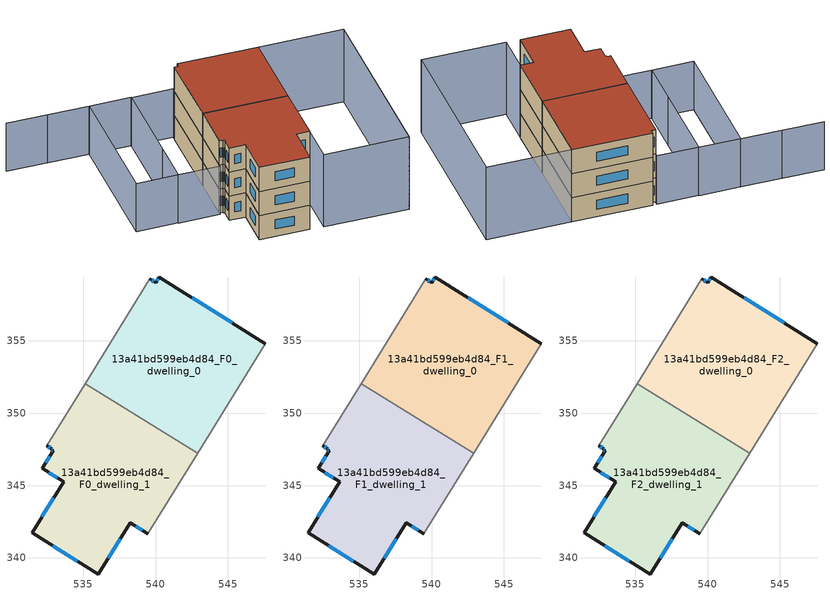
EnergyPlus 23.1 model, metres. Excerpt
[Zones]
13a41bd599eb4d84_F0_dwelling_0
 floor ground (EU_floor_Construction): 547.6,354.82 542.92,347.24 535.14,352.05 539.61,359.29 540.01,359.04 540.24,359.42 z0
 wall outside (EU_wall_Construction): 547.6,354.82 540.24,359.42 540.01,359.04 539.61,359.29 z0:3
 wall adiabatic (EU_wall_Construction): 539.61,359.29 535.14,352.05 / 542.92,347.24 547.6,354.82 z0:3
 wall to 13a41bd599eb4d84_F0_dwelling_1 (EU_wall_Construction): 535.14,352.05 542.92,347.24 z0:3
 window (EU_Window_Construction): 539.88,359.12 539.74,359.21 / 540.17,359.3 540.08,359.16 / 545.31,356.26 542.54,357.99 z0.93:2.07
13a41bd599eb4d84_F0_dwelling_1
 floor ground (EU_floor_Construction): 542.92,347.24 539.47,341.67 538.24,342.43 536.02,338.89 531.46,341.74 533.66,345.26 532.16,346.2 532.92,347.4 532.78,347.49 532.83,347.56 532.49,347.77 535.14,352.05 z0
 wall outside (EU_wall_Construction): 532.49,347.77 532.83,347.56 532.78,347.49 532.92,347.4 532.16,346.2 533.66,345.26 531.46,341.74 536.02,338.89 538.24,342.43 539.47,341.67 z0:3
 wall adiabatic (EU_wall_Construction): 535.14,352.05 532.49,347.77 / 539.47,341.67 542.92,347.24 z0:3
 window (EU_Window_Construction): 532.88,340.85 534.6,339.78 / 532.97,344.16 532.14,342.84 / 532.63,345.9 533.19,345.55 / 532.68,347.03 532.4,346.57 / 532.82,347.46 532.88,347.43 / 532.6,347.7 532.72,347.62 / 538.62,342.19 539.09,341.91 / 536.72,339.99 537.55,341.33 z0.93:2.07
13a41bd599eb4d84_F1_dwelling_0
 floor to 13a41bd599eb4d84_F0_dwelling_0 (EU_floor_Construction): 547.6,354.82 542.92,347.24 535.14,352.05 539.61,359.29 540.01,359.04 540.24,359.42 z3
 wall outside (EU_wall_Construction): 547.6,354.82 540.24,359.42 540.01,359.04 539.61,359.29 z3:6
 wall adiabatic (EU_wall_Construction): 539.61,359.29 535.14,352.05 / 542.92,347.24 547.6,354.82 z3:6
 wall to 13a41bd599eb4d84_F1_dwelling_1 (EU_wall_Construction): 535.14,352.05 542.92,347.24 z3:6
 window (EU_Window_Construction): 539.88,359.12 539.74,359.21 / 540.17,359.3 540.08,359.16 / 545.31,356.26 542.54,357.99 z3.93:5.07
13a41bd599eb4d84_F1_dwelling_1
 floor to 13a41bd599eb4d84_F0_dwelling_1 (EU_floor_Construction): 542.92,347.24 539.47,341.67 538.24,342.43 536.02,338.89 531.46,341.74 533.66,345.26 532.16,346.2 532.92,347.4 532.78,347.49 532.83,347.56 532.49,347.77 535.14,352.05 z3
 wall outside (EU_wall_Construction): 532.49,347.77 532.83,347.56 532.78,347.49 532.92,347.4 532.16,346.2 533.66,345.26 531.46,341.74 536.02,338.89 538.24,342.43 539.47,341.67 z3:6
 wall adiabatic (EU_wall_Construction): 535.14,352.05 532.49,347.77 / 539.47,341.67 542.92,347.24 z3:6
 window (EU_Window_Construction): 532.88,340.85 534.6,339.78 / 532.97,344.16 532.14,342.84 / 532.63,345.9 533.19,345.55 / 532.68,347.03 532.4,346.57 / 532.82,347.46 532.88,347.43 / 532.6,347.7 532.72,347.62 / 538.62,342.19 539.09,341.91 / 536.72,339.99 537.55,341.33 z3.93:5.07
13a41bd599eb4d84_F2_dwelling_0
 floor to 13a41bd599eb4d84_F1_dwelling_0 (EU_floor_Construction): 547.6,354.82 542.92,347.24 535.14,352.05 539.61,359.29 540.01,359.04 540.24,359.42 z6
 wall outside (EU_wall_Construction): 547.6,354.82 540.24,359.42 540.01,359.04 539.61,359.29 z6:9
 wall adiabatic (EU_wall_Construction): 539.61,359.29 535.14,352.05 / 542.92,347.24 547.6,354.82 z6:9
 wall to 13a41bd599eb4d84_F2_dwelling_1 (EU_wall_Construction): 535.14,352.05 542.92,347.24 z6:9
 window (EU_Window_Construction): 539.88,359.12 539.74,359.21 / 540.17,359.3 540.08,359.16 / 545.31,356.26 542.54,357.99 z6.93:8.07
 roof outside (EU_roof_Construction): 542.92,347.24 547.6,354.82 540.24,359.42 540.01,359.04 539.61,359.29 535.14,352.05 z9
13a41bd599eb4d84_F2_dwelling_1
 floor to 13a41bd599eb4d84_F1_dwelling_1 (EU_floor_Construction): 542.92,347.24 539.47,341.67 538.24,342.43 536.02,338.89 531.46,341.74 533.66,345.26 532.16,346.2 532.92,347.4 532.78,347.49 532.83,347.56 532.49,347.77 535.14,352.05 z6
 wall outside (EU_wall_Construction): 532.49,347.77 532.83,347.56 532.78,347.49 532.92,347.4 532.16,346.2 533.66,345.26 531.46,341.74 536.02,338.89 538.24,342.43 539.47,341.67 z6:9
 wall adiabatic (EU_wall_Construction): 535.14,352.05 532.49,347.77 / 539.47,341.67 542.92,347.24 z6:9
 window (EU_Window_Construction): 532.88,340.85 534.6,339.78 / 532.97,344.16 532.14,342.84 / 532.63,345.9 533.19,345.55 / 532.68,347.03 532.4,346.57 / 532.82,347.46 532.88,347.43 / 532.6,347.7 532.72,347.62 / 538.62,342.19 539.09,341.91 / 536.72,339.99 537.55,341.33 z6.93:8.07
 roof outside (EU_roof_Construction): 539.47,341.67 542.92,347.24 535.14,352.05 532.49,347.77 532.83,347.56 532.78,347.49 532.92,347.4 532.16,346.2 533.66,345.26 531.46,341.74 536.02,338.89 538.24,342.43 z9
shading: 545.05,333.3 555.36,349.97 / 555.38,350.01 545.02,333.26 / 545.02,333.26 537.25,338.07 / 537.25,338.07 547.6,354.82 / 547.6,354.82 555.38,350.01 z0:9; 528.44,366.72 532.2,364.39 / 532.2,364.39 524.74,352.32 / 524.65,369.08 528.45,366.73 / 539.82,359.62 532.38,347.58 / 532.38,347.58 528.58,349.93 / 528.58,349.93 536.02,361.98 / 536.02,361.98 539.82,359.62 / 536.03,361.99 528.58,349.95 / 528.58,349.95 524.74,352.32 / 524.74,352.32 532.19,364.37 / 532.19,364.37 536.03,361.99 z0:6
[Building]
EU S2 Campaign: North Axis=0; Terrain=City; Solar Distribution=FullExterior
[Site:Location]
Montreal-Trudeau.Intl.AP: Latitude=45.4667; Longitude=-73.75; Time Zone=-5; Elevation=36
[SizingPeriod:WeatherFileDays]
AnnualSizingPeriod: Begin Month=1; Begin Day of Month=1; End Month=12; End Day of Month=31; Day of Week for Start Day=Monday; Use Weather File Daylight Saving Period=No; Use Weather File Rain and Snow Indicators=No
[MATERIAL]
EU_InternalMass_Material: Roughness=MediumRough; Thickness=0.1; Conductivity=1; Density=1800; Specific Heat=900; Thermal Absorptance=0.9; Solar Absorptance=0.7; Visible Absorptance=0.7
[MATERIAL:NOMASS] Roughness=MediumRough; Thermal Absorptance=0.9; Solar Absorptance=0.7; Visible Absorptance=0.7
Name | Thermal Resistance
EU_wall_NoMass; EU_floor_NoMass | 1.36485
EU_roof_NoMass | 2.55992
[WINDOWMATERIAL:SIMPLEGLAZINGSYSTEM]
EU_Window_SimpleGlazing: UFactor=3.92339; Solar Heat Gain Coefficient=0.8; Visible Transmittance=0.8
[CONSTRUCTION]
EU_wall_Construction: EU_wall_NoMass
EU_roof_Construction: EU_roof_NoMass
EU_floor_Construction: EU_floor_NoMass
EU_Window_Construction: EU_Window_SimpleGlazing
EU_InternalMass_Construction: EU_InternalMass_Material
[ZONE] Type=1; Multiplier=1; Ceiling Height=autocalculate; Floor Area=autocalculate; Part of Total Floor Area=Yes
Name | Volume
13a41bd599eb4d84_F0_dwelling_0; 13a41bd599eb4d84_F1_dwelling_0; 13a41bd599eb4d84_F2_dwelling_0 | 244.481
13a41bd599eb4d84_F0_dwelling_1 | 244.475
13a41bd599eb4d84_F1_dwelling_1; 13a41bd599eb4d84_F2_dwelling_1 | 244.474
[INTERNALMASS] Construction=EU_InternalMass_Construction
Name | Zone or ZoneList | Surface Area
13a41bd599eb4d84_F0_dwelling_0_EU_InternalMass | 13a41bd599eb4d84_F0_dwelling_0 | 81.4936
13a41bd599eb4d84_F0_dwelling_1_EU_InternalMass | 13a41bd599eb4d84_F0_dwelling_1 | 81.4916
13a41bd599eb4d84_F1_dwelling_0_EU_InternalMass | 13a41bd599eb4d84_F1_dwelling_0 | 81.4936
13a41bd599eb4d84_F1_dwelling_1_EU_InternalMass | 13a41bd599eb4d84_F1_dwelling_1 | 81.4916
13a41bd599eb4d84_F2_dwelling_0_EU_InternalMass | 13a41bd599eb4d84_F2_dwelling_0 | 81.4936
13a41bd599eb4d84_F2_dwelling_1_EU_InternalMass | 13a41bd599eb4d84_F2_dwelling_1 | 81.4916
[OTHEREQUIPMENT] Fuel Type=Electricity; Design Level Calculation Method=Watts/Area; Power per Zone Floor Area=1; Fraction Latent=0; Fraction Radiant=0; Fraction Lost=0; Carbon Dioxide Generation Rate=0; EndUse Subcategory=EU_Step8_InternalGains
Name | Zone or ZoneList or Space or SpaceList | Schedule
EU_Step8_InternalGain_13a41bd599eb4d84_F0_dwelling_0_f000 | 13a41bd599eb4d84_F0_dwelling_0 | EU_Step8_GainSchedule_13a41bd599eb4d84_F0_dwelling_0_f000
EU_Step8_InternalGain_13a41bd599eb4d84_F0_dwelling_1_f000 | 13a41bd599eb4d84_F0_dwelling_1 | EU_Step8_GainSchedule_13a41bd599eb4d84_F0_dwelling_1_f000
EU_Step8_InternalGain_13a41bd599eb4d84_F1_dwelling_0_f000 | 13a41bd599eb4d84_F1_dwelling_0 | EU_Step8_GainSchedule_13a41bd599eb4d84_F1_dwelling_0_f000
EU_Step8_InternalGain_13a41bd599eb4d84_F1_dwelling_1_f000 | 13a41bd599eb4d84_F1_dwelling_1 | EU_Step8_GainSchedule_13a41bd599eb4d84_F1_dwelling_1_f000
EU_Step8_InternalGain_13a41bd599eb4d84_F2_dwelling_0_f000 | 13a41bd599eb4d84_F2_dwelling_0 | EU_Step8_GainSchedule_13a41bd599eb4d84_F2_dwelling_0_f000
EU_Step8_InternalGain_13a41bd599eb4d84_F2_dwelling_1_f000 | 13a41bd599eb4d84_F2_dwelling_1 | EU_Step8_GainSchedule_13a41bd599eb4d84_F2_dwelling_1_f000
[ZONEVENTILATION:DESIGNFLOWRATE] Schedule=EU_AlwaysOn; Design Flow Rate Calculation Method=AirChanges/Hour; Air Changes per Hour=0.860309; Ventilation Type=Natural; Fan Pressure Rise=0; Fan Total Efficiency=1; Constant Term Coefficient=1; Temperature Term Coefficient=0; Velocity Term Coefficient=0; Velocity Squared Term Coefficient=0; Minimum Indoor Temperature=-100; Maximum Indoor Temperature=100; Delta Temperature=-100; Minimum Outdoor Temperature=-100; Maximum Outdoor Temperature=100; Maximum Wind Speed=40
Name | Zone or ZoneList or Space or SpaceList
EU_ConstantAir_13a41bd599eb4d84_F0_dwelling_0 | 13a41bd599eb4d84_F0_dwelling_0
EU_ConstantAir_13a41bd599eb4d84_F0_dwelling_1 | 13a41bd599eb4d84_F0_dwelling_1
EU_ConstantAir_13a41bd599eb4d84_F1_dwelling_0 | 13a41bd599eb4d84_F1_dwelling_0
EU_ConstantAir_13a41bd599eb4d84_F1_dwelling_1 | 13a41bd599eb4d84_F1_dwelling_1
EU_ConstantAir_13a41bd599eb4d84_F2_dwelling_0 | 13a41bd599eb4d84_F2_dwelling_0
EU_ConstantAir_13a41bd599eb4d84_F2_dwelling_1 | 13a41bd599eb4d84_F2_dwelling_1
[HVACTEMPLATE:THERMOSTAT] Constant Heating Setpoint=20; Constant Cooling Setpoint=50
EU_HeatOnly_13a41bd599eb4d84_F0_dwelling_0; EU_HeatOnly_13a41bd599eb4d84_F0_dwelling_1; EU_HeatOnly_13a41bd599eb4d84_F1_dwelling_0; EU_HeatOnly_13a41bd599eb4d84_F1_dwelling_1; EU_HeatOnly_13a41bd599eb4d84_F2_dwelling_0; EU_HeatOnly_13a41bd599eb4d84_F2_dwelling_1
[HVACTEMPLATE:ZONE:IDEALLOADSAIRSYSTEM] System Availability Schedule=EU_AlwaysOn; Maximum Heating Supply Air Temperature=50; Minimum Cooling Supply Air Temperature=13; Maximum Heating Supply Air Humidity Ratio=0.0156; Minimum Cooling Supply Air Humidity Ratio=0.0077; Heating Limit=NoLimit; Cooling Limit=NoLimit; Heating Availability Schedule=EU_AlwaysOn; Cooling Availability Schedule=EU_CoolingOff; Dehumidification Control Type=ConstantSensibleHeatRatio; Cooling Sensible Heat Ratio=0.7; Dehumidification Setpoint=60; Humidification Control Type=None; Humidification Setpoint=30; Outdoor Air Method=None; Outdoor Air Flow Rate per Person=0.00944; Outdoor Air Flow Rate per Zone Floor Area=0; Outdoor Air Flow Rate per Zone=0; Demand Controlled Ventilation Type=None; Outdoor Air Economizer Type=NoEconomizer; Heat Recovery Type=None; Sensible Heat Recovery Effectiveness=0.7; Latent Heat Recovery Effectiveness=0.65
Name | Template Thermostat
13a41bd599eb4d84_F0_dwelling_0 | EU_HeatOnly_13a41bd599eb4d84_F0_dwelling_0
13a41bd599eb4d84_F0_dwelling_1 | EU_HeatOnly_13a41bd599eb4d84_F0_dwelling_1
13a41bd599eb4d84_F1_dwelling_0 | EU_HeatOnly_13a41bd599eb4d84_F1_dwelling_0
13a41bd599eb4d84_F1_dwelling_1 | EU_HeatOnly_13a41bd599eb4d84_F1_dwelling_1
13a41bd599eb4d84_F2_dwelling_0 | EU_HeatOnly_13a41bd599eb4d84_F2_dwelling_0
13a41bd599eb4d84_F2_dwelling_1 | EU_HeatOnly_13a41bd599eb4d84_F2_dwelling_1
[SIZING:ZONE] Zone Cooling Design Supply Air Temperature Input Method=SupplyAirTemperature; Zone Cooling Design Supply Air Temperature=13; Zone Heating Design Supply Air Temperature Input Method=SupplyAirTemperature; Zone Heating Design Supply Air Temperature=50; Zone Cooling Design Supply Air Humidity Ratio=0.008; Zone Heating Design Supply Air Humidity Ratio=0.008; Cooling Design Air Flow Method=DesignDay; Cooling Design Air Flow Rate=0; Cooling Minimum Air Flow per Zone Floor Area=0.000762; Cooling Minimum Air Flow=0; Cooling Minimum Air Flow Fraction=0.2; Heating Design Air Flow Method=DesignDay; Heating Design Air Flow Rate=0; Heating Maximum Air Flow per Zone Floor Area=0.002032; Heating Maximum Air Flow=0.141576; Heating Maximum Air Flow Fraction=0.3; Account for Dedicated Outdoor Air System=No; Dedicated Outdoor Air System Control Strategy=NeutralSupplyAir; Dedicated Outdoor Air Low Setpoint Temperature for Design=autosize; Dedicated Outdoor Air High Setpoint Temperature for Design=autosize; Zone Load Sizing Method=Sensible Load Only No Latent Load; Zone Latent Cooling Design Supply Air Humidity Ratio Input Method=HumidityRatioDifference; Zone Cooling Design Supply Air Humidity Ratio Difference=0.005; Zone Latent Heating Design Supply Air Humidity Ratio Input Method=HumidityRatioDifference; Zone Humidification Design Supply Air Humidity Ratio Difference=0.005
13a41bd599eb4d84_F0_dwelling_0; 13a41bd599eb4d84_F0_dwelling_1; 13a41bd599eb4d84_F1_dwelling_0; 13a41bd599eb4d84_F1_dwelling_1; 13a41bd599eb4d84_F2_dwelling_0; 13a41bd599eb4d84_F2_dwelling_1
[SCHEDULE:CONSTANT]
Name | Hourly Value
EU_AlwaysOn | 1
EU_CoolingOff | 0
[SCHEDULE:FILE] Column Number=1; Rows to Skip at Top=0; Number of Hours of Data=8760; Column Separator=Comma; Interpolate to Timestep=No; Minutes per Item=60; Adjust Schedule for Daylight Savings=Yes
Name | File
EU_Step8_GainSchedule_13a41bd599eb4d84_F0_dwelling_0_f000 | ../../schedules/13a41bd599eb4d84/13a41bd599eb4d84_F0_dwelling_0_f000_gain.csv
EU_Step8_GainSchedule_13a41bd599eb4d84_F0_dwelling_1_f000 | ../../schedules/13a41bd599eb4d84/13a41bd599eb4d84_F0_dwelling_1_f000_gain.csv
EU_Step8_GainSchedule_13a41bd599eb4d84_F1_dwelling_0_f000 | ../../schedules/13a41bd599eb4d84/13a41bd599eb4d84_F1_dwelling_0_f000_gain.csv
EU_Step8_GainSchedule_13a41bd599eb4d84_F1_dwelling_1_f000 | ../../schedules/13a41bd599eb4d84/13a41bd599eb4d84_F1_dwelling_1_f000_gain.csv
EU_Step8_GainSchedule_13a41bd599eb4d84_F2_dwelling_0_f000 | ../../schedules/13a41bd599eb4d84/13a41bd599eb4d84_F2_dwelling_0_f000_gain.csv
EU_Step8_GainSchedule_13a41bd599eb4d84_F2_dwelling_1_f000 | ../../schedules/13a41bd599eb4d84/13a41bd599eb4d84_F2_dwelling_1_f000_gain.csv
